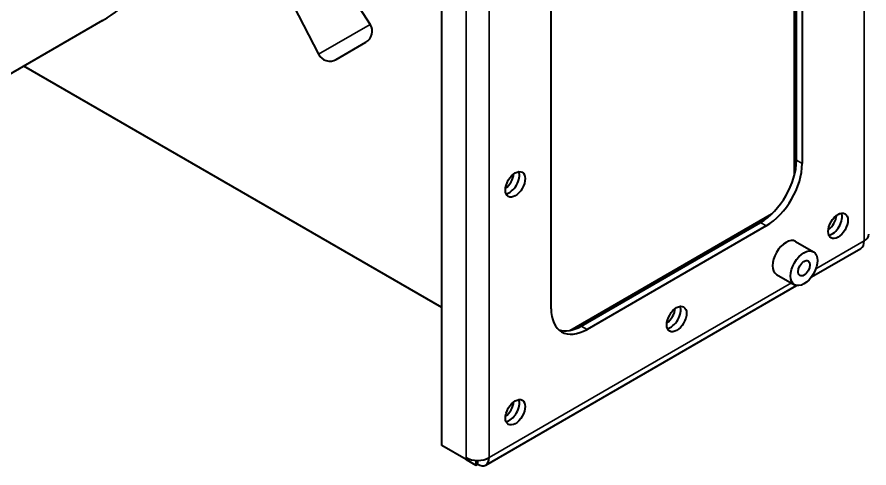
# Model space of a CAD drawing. Header units: millimetres. Extents: x 0 to 5945, y 0 to 4205.
# Drawn here: x 4915.3 to 5125.2, y 3112.2 to 3223.2 of the extents above; entities that cross this region are included whole.
import ezdxf

# ---------------------------------------------------------------- set-up
doc = ezdxf.new("R2010")
doc.units = ezdxf.units.MM
doc.header["$LTSCALE"] = 5
doc.layers.add('가시적인 것(ISO)', color=3, linetype='Continuous', lineweight=40)
doc.layers.add('가시적인 좁은 것(ISO)', color=3, linetype='Continuous', lineweight=35)

msp = doc.modelspace()

# ---------------------------------------------------------------- linework, layer by layer
at = {"layer": '가시적인 것(ISO)'}
for p, q in [((5106.914, 3184.517), (5106.914, 3318.468)), ((5107.356, 3187.959), (5107.356, 3315.536)), ((5108.77, 3314.72), (5108.77, 3187.142)), ((5019.94, 3117.721), (5019.94, 3301.981)), ((5046.898, 3151.42), (5046.898, 3278.998)), ((4977.177, 3260.619), (5002.302, 3221.417)), ((4968.374, 3255.067), (4989.574, 3214.069)), ((4936.354, 3222.354), (4907.425, 3205.652)), ((4993.912, 3212.798), (5001.233, 3217.025)), ((5019.94, 3151.676), (4916.937, 3211.144)), ((5051.563, 3146.051), (5101.277, 3174.753)), ((5054.323, 3147.134), (5098.517, 3172.649)), ((5099.931, 3171.833), (5055.737, 3146.317)), ((5107.136, 3167.983), (5111.556, 3165.431)), ((5111.043, 3159.239), (5123.233, 3166.276)), ((5102.449, 3159.864), (5106.868, 3157.312)), ((5030.779, 3112.898), (5107.38, 3157.124)), ((5025.95, 3114.251), (5019.94, 3117.721)), ((5025.95, 3114.729), (5025.95, 3114.251)), ((5026.395, 3114.508), (5025.95, 3114.251)), ((5025.95, 3114.251), (5028.364, 3112.857)), ((5028.364, 3114.065), (5028.364, 3112.857)), ((5028.779, 3114.053), (5028.779, 3113.096)), ((5028.364, 3112.857), (5028.779, 3113.096))]:
    msp.add_line(p, q, dxfattribs=at)
for centre, start, end in [((4999.671, 3219.731), 300, 32.65615), ((4992.35, 3215.504), 207.34385, 300)]:
    msp.add_arc(centre, 3.125, start, end, dxfattribs=at)
for centre, major_axis, start_param, end_param in [((4889.479, 3303.544), (46.875, -81.19), 0, 0.1867944), ((5098.517, 3182.856), (6.25, 10.825), 3.9269908, 5.4977871), ((5099.931, 3182.039), (-6.25, -10.825), 0.7853982, 2.3561945), ((5035.319, 3183.621), (-1.719, -2.977), 0.922481, 2.2191117), ((5035.319, 3183.621), (1.719, 2.977), 4.0640736, 5.3607043), ((5036.645, 3182.856), (-1.719, -2.977), 0.4239979, 2.7175948), ((5036.645, 3182.856), (1.719, 2.977), 3.5655905, 5.8591875), ((5116.195, 3172.649), (-1.719, -2.977), 0.4239979, 2.7175948), ((5116.195, 3172.649), (1.719, 2.977), 3.5655905, 5.8591875), ((5114.869, 3173.415), (-1.719, -2.977), 0.922481, 2.2191117), ((5114.869, 3173.415), (1.719, 2.977), 4.0640736, 5.3607043), ((5121.233, 3169.741), (4, 0), 5.4977871, 6.2831853), ((5104.793, 3163.923), (-2.344, -4.059), 3.1415927, 6.2831853), ((5121.233, 3169.741), (2, -3.464), 0, 0.7853982), ((5076.42, 3149.685), (-1.719, -2.977), 0.4239979, 2.7175948), ((5076.42, 3149.685), (1.719, 2.977), 3.5655905, 5.8591875), ((5055.737, 3156.524), (-6.25, -10.825), 5.4977871, 7.0685835), ((5075.094, 3150.451), (-1.719, -2.977), 0.922481, 2.2191117), ((5075.094, 3150.451), (1.719, 2.977), 4.0640736, 5.3607043), ((5054.323, 3157.34), (-6.25, -10.825), 0.1133798, 0.7853982), ((5036.645, 3126.721), (-1.719, -2.977), 0.4239979, 2.7175948), ((5036.645, 3126.721), (1.719, 2.977), 3.5655905, 5.8591875), ((5035.319, 3127.487), (-1.719, -2.977), 0.922481, 2.2191117), ((5035.319, 3127.487), (1.719, 2.977), 4.0640736, 5.3607043), ((5028.779, 3116.362), (-4, 0), 0.7853982, 2.3561945), ((5028.779, 3116.362), (2, -3.464), 5.4977871, 7.0685835)]:
    msp.add_ellipse(centre, major_axis=major_axis, ratio=0.5773503, start_param=start_param, end_param=end_param, dxfattribs=at)
for centre, major_axis in [((5038.059, 3182.039), (1.719, 2.977)), ((5117.609, 3171.833), (1.719, 2.977)), ((5109.212, 3161.372), (2.344, 4.059)), ((5109.212, 3161.372), (1.039, 1.799)), ((5077.834, 3148.869), (1.719, 2.977)), ((5038.059, 3125.905), (1.719, 2.977))]:
    msp.add_ellipse(centre, major_axis=major_axis, ratio=0.5773503, dxfattribs=at)
at = {"layer": '가시적인 좁은 것(ISO)'}
for p, q in [((5124.061, 3168.108), (5124.061, 3351.411)), ((5025.95, 3114.729), (5025.95, 3298.033)), ((5031.607, 3298.033), (5031.607, 3114.729)), ((5002.302, 3221.417), (4989.574, 3214.069)), ((5108.77, 3187.142), (5107.356, 3187.959)), ((5099.931, 3171.833), (5098.517, 3172.649)), ((5112.12, 3161.213), (5124.061, 3168.108)), ((5031.607, 3114.729), (5106.115, 3157.747)), ((5055.737, 3146.317), (5054.323, 3147.134))]:
    msp.add_line(p, q, dxfattribs=at)

doc.saveas('drawing.dxf')
